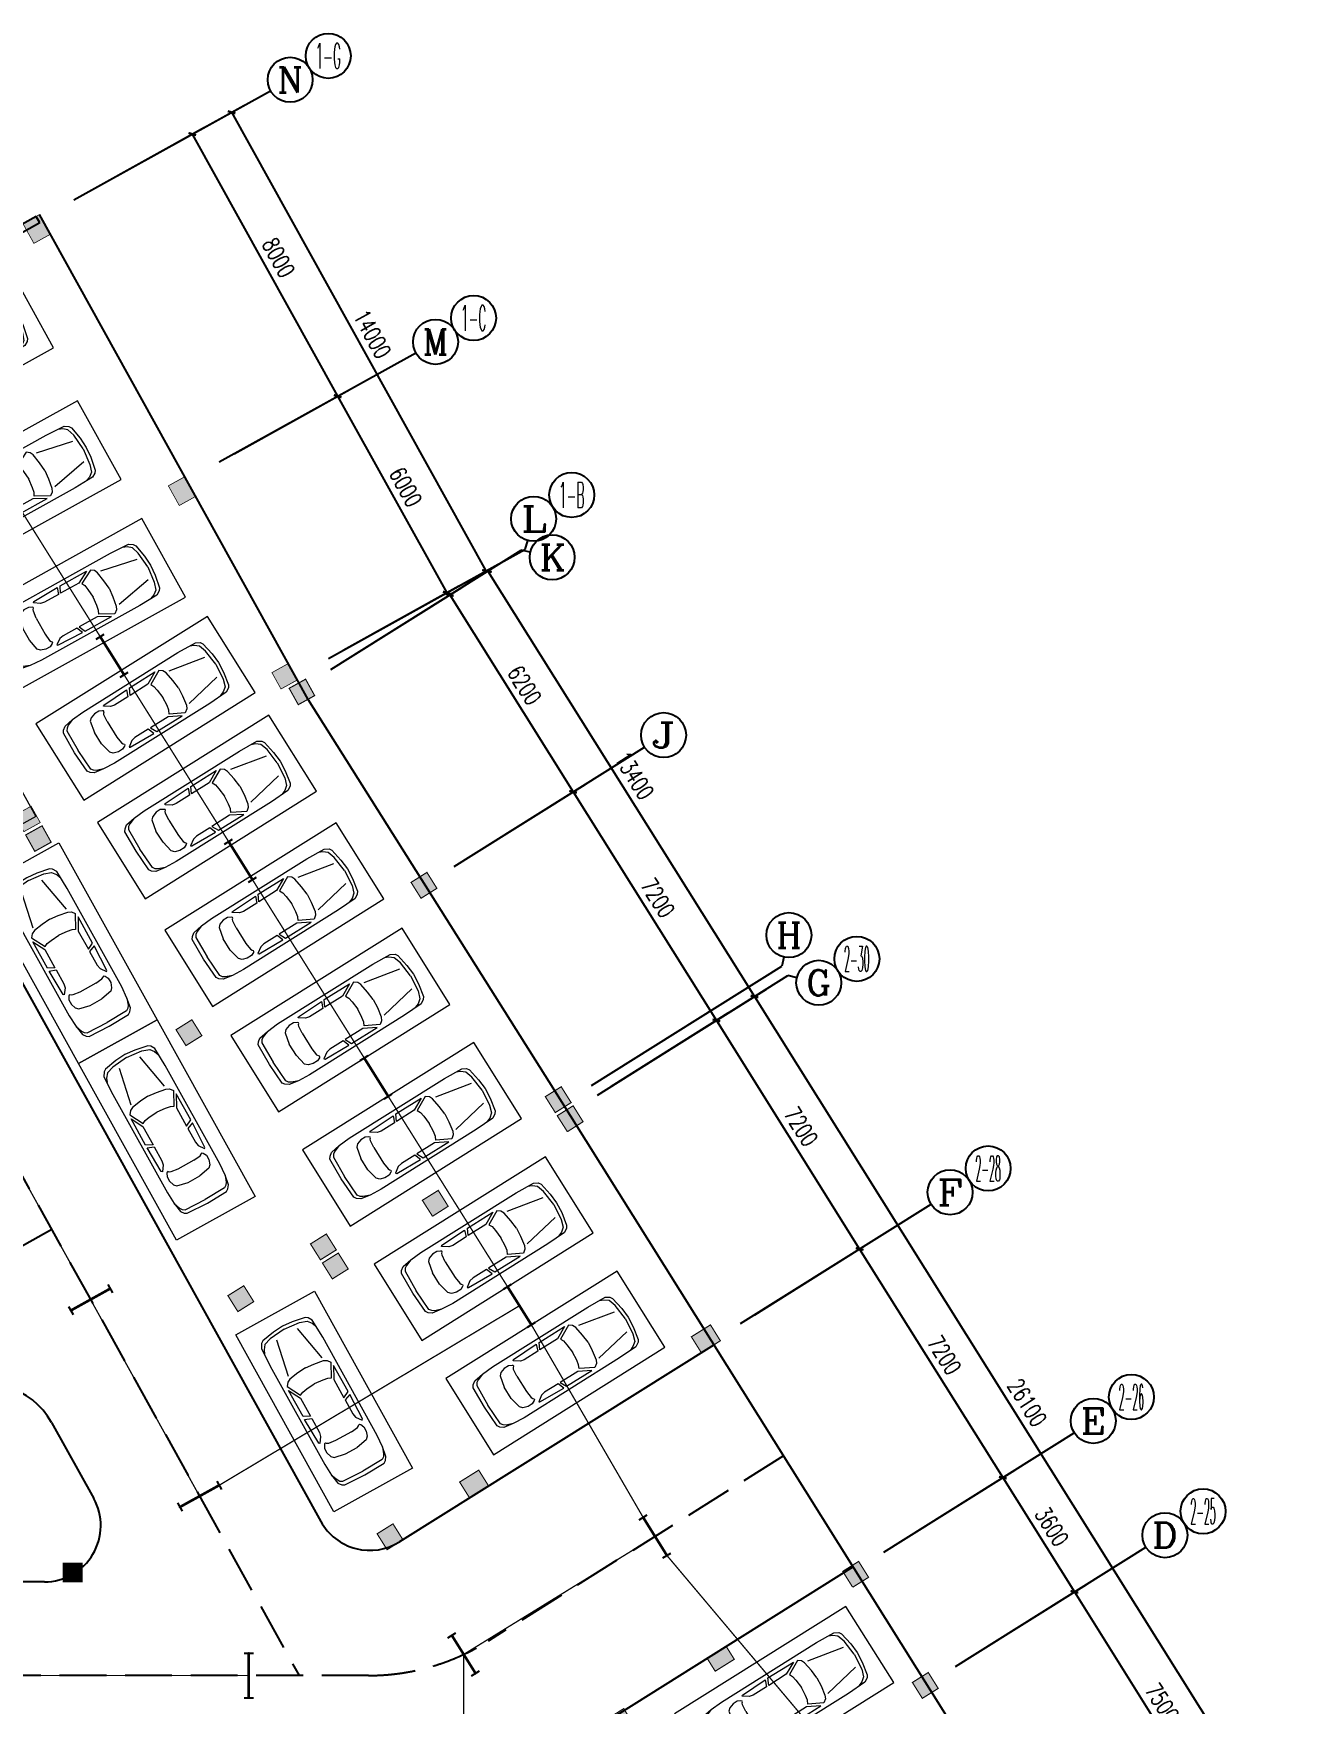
# Model space of a CAD drawing. Extents: x -6243262 to 3079315, y -2914302 to 172723.
# Drawn here: x -2572929 to -2539501, y -992747 to -948172 of the extents above; entities that cross this region are included whole.
import ezdxf
from ezdxf.enums import TextEntityAlignment as Align

# ---------------------------------------------------------------- set-up
doc = ezdxf.new("R2010")
doc.units = 0
doc.header["$LTSCALE"] = 1000
doc.linetypes.add('DASH', pattern=[0.35, 0.25, -0.1])
for name, color, linetype in [('0-柱2', 6, 'Continuous'), ('0-柱网', 2, 'Continuous'), ('0-道路', 4, 'Continuous'), ('AXIS', 3, 'Continuous'), ('AXIS_TEXT', 7, 'Continuous'), ('C-Z-HATCH', 253, 'Continuous'), ('EQUIP-照明', 3, 'Continuous'), ('lh', 114, 'Continuous'), ('WALL', 9, 'Continuous'), ('WIRE-照明', 1, 'Continuous')]:
    doc.layers.add(name, color=color, linetype=linetype)
doc.layers.add('车位', color=252, linetype='Continuous', lineweight=5)
doc.styles.add('_TCH_AXIS', font='COMPLEX', dxfattribs={"bigfont": 'GBCBIG'})
doc.styles.add('_TCH_DIM_T3', font='SIMPLEX', dxfattribs={"width": 0.705882, "bigfont": 'GBCBIG'})
doc.styles.add('COMPLEX', font='COMPLEX')
doc.styles.get("Standard").update_dxf_attribs({"font": 'gbenor.shx', "bigfont": 'gbcbig.shx'})
doc.dimstyles.new('_TCH_ARCH&&150', dxfattribs={"dimtxt": 446.25, "dimasz": 150, "dimexe": 375, "dimexo": 450, "dimgap": 189.375, "dimtad": 1, "dimdec": 0, "dimzin": 0, "dimdsep": 46, "dimtxsty": '_TCH_DIM_T3', "dimblk": 'ARCHTICK', "dimcen": 0.09, "dimclrt": 7, "dimazin": 2, "dimtfac": 1, "dimtdec": 0, "dimtix": 1, "dimtmove": 2, "dimatfit": 3, "dimfxl": 0, "dimtolj": 1, "dimtzin": 0, "dimarcsym": 0})

# ---------------------------------------------------------------- blocks, each defined once
blk = doc.blocks.new('chewei')
at = {"layer": '车位', "color": 0}
for p, q in [((49023, 154737), (49090, 154915)), ((49090, 154915), (49134, 154982)), ((49134, 154982), (49201, 155026)), ((49201, 155026), (49801, 155049)), ((50401, 155026), (49801, 155049)), ((50467, 154982), (50401, 155026)), ((50512, 154915), (50467, 154982)), ((50578, 154737), (50512, 154915)), ((49201, 154160), (49245, 154293)), ((49245, 154293), (49312, 154360)), ((49312, 154360), (49623, 154426)), ((49623, 154426), (49978, 154426)), ((50290, 154360), (49978, 154426)), ((50356, 154293), (50290, 154360)), ((50401, 154160), (50356, 154293)), ((49134, 153826), (49112, 153093)), ((49156, 153849), (49134, 153826)), ((49267, 153693), (49156, 153849)), ((49201, 154026), (49201, 154160)), ((49245, 153938), (49201, 154026)), ((49267, 153915), (49245, 153938)), ((49290, 153915), (49267, 153915)), ((49312, 153938), (49290, 153915)), ((49356, 153960), (49312, 153938)), ((49556, 153982), (49356, 153960)), ((50045, 153982), (49556, 153982)), ((50045, 153982), (50245, 153960)), ((50245, 153960), (50290, 153938)), ((50290, 153938), (50312, 153915)), ((50312, 153915), (50334, 153915)), ((50334, 153915), (50356, 153938)), ((50334, 153693), (50445, 153849)), ((50356, 153938), (50401, 154026)), ((50401, 154026), (50401, 154160)), ((50445, 153849), (50467, 153826)), ((50467, 153826), (50490, 153093)), ((49290, 153582), (49267, 153693)), ((49290, 153160), (49290, 153582)), ((50312, 153582), (50334, 153693)), ((50312, 153160), (50312, 153582)), ((49112, 153093), (49290, 153160)), ((49290, 153093), (49112, 153004)), ((49112, 153004), (49112, 152204)), ((49290, 152538), (49290, 153093)), ((50490, 153093), (50312, 153160)), ((50312, 153093), (50490, 153004)), ((50312, 152538), (50312, 153093)), ((50490, 153004), (50490, 152204)), ((49112, 152204), (49290, 152538)), ((49134, 152093), (49334, 152471)), ((49334, 152471), (49423, 152427)), ((50267, 152471), (50178, 152427)), ((50467, 152093), (50267, 152471)), ((50490, 152204), (50312, 152538)), ((49201, 152004), (49134, 152093)), ((49290, 151960), (49201, 152004)), ((49423, 152427), (49556, 152404)), ((49556, 152404), (49801, 152382)), ((50045, 152404), (49801, 152382)), ((50178, 152427), (50045, 152404)), ((50312, 151960), (50401, 152004)), ((50401, 152004), (50467, 152093)), ((49556, 151916), (49290, 151960)), ((49490, 150871), (49290, 151871)), ((49801, 151893), (49556, 151916)), ((49801, 151893), (50045, 151916)), ((50045, 151916), (50312, 151960)), ((50112, 150871), (50312, 151871)), ((49067, 150938), (49023, 151049)), ((49156, 150827), (49067, 150938)), ((49356, 150760), (49156, 150827)), ((49801, 150716), (49356, 150760)), ((49801, 150716), (50245, 150760)), ((50245, 150760), (50445, 150827)), ((50445, 150827), (50534, 150938)), ((50534, 150938), (50578, 151049))]:
    blk.add_line(p, q, dxfattribs=at)
for points in [[(48601, 150227), (51001, 150227), (51001, 155627), (48601, 155627)], [(50578, 154737), (50601, 154404), (50601, 151404), (50578, 150871), (50512, 150760), (50445, 150716), (50090, 150649), (49801, 150627), (49512, 150649), (49156, 150716), (49090, 150760), (49023, 150871), (49001, 151404), (49001, 154404), (49023, 154737), (49067, 155004), (49134, 155093), (49201, 155137), (49801, 155160), (50401, 155137), (50467, 155093), (50534, 155004)]]:
    blk.add_lwpolyline(points, close=True, dxfattribs=at)
blk = doc.blocks.new('0-柱2')
at = {"layer": '0-柱2'}
h = blk.add_hatch(color=0, dxfattribs=at)
h.dxf.hatch_style = 1
h.paths.add_polyline_path([(57478, 42147), (57916, 42390), (58158, 41952), (57721, 41710)])
h = blk.add_hatch(color=0, dxfattribs=at)
h.dxf.hatch_style = 1
h.paths.add_polyline_path([(50444, 38233), (50881, 38476), (51124, 38039), (50687, 37796)])
h = blk.add_hatch(color=0, dxfattribs=at)
h.dxf.hatch_style = 1
h.paths.add_polyline_path([(60732, 36967), (60998, 36543), (61421, 36808), (61155, 37233)])
h = blk.add_hatch(color=0, dxfattribs=at)
h.dxf.hatch_style = 1
h.paths.add_polyline_path([(54458, 33035), (54723, 32611), (55147, 32876), (54881, 33300)])
h = blk.add_hatch(color=0, dxfattribs=at)
h.dxf.hatch_style = 1
h.paths.add_polyline_path([(64316, 31248), (64582, 30824), (65005, 31089), (64740, 31513)])
h = blk.add_hatch(color=0, dxfattribs=at)
h.dxf.hatch_style = 1
h.paths.add_polyline_path([(58047, 27318), (58313, 26894), (58736, 27159), (58470, 27583)])
h = blk.add_hatch(color=0, dxfattribs=at)
h.dxf.hatch_style = 1
h.paths.add_polyline_path([(55843, 25937), (56109, 25512), (56532, 25778), (56266, 26202)])
h = blk.add_hatch(color=0, dxfattribs=at)
h.dxf.hatch_style = 1
h.paths.add_polyline_path([(59826, 19582), (60092, 19158), (60515, 19423), (60249, 19847)])
h = blk.add_hatch(color=0, dxfattribs=at)
h.dxf.hatch_style = 1
h.paths.add_polyline_path([(51450, 18800), (51950, 18800), (51950, 18300), (51450, 18300)])
at = {"layer": '0-柱2', "color": 0, "const_width": 30}
for points in [[(57478, 42147), (57916, 42390), (58158, 41952), (57721, 41710)], [(50444, 38233), (50881, 38476), (51124, 38039), (50687, 37796)], [(60732, 36967), (60998, 36543), (61421, 36808), (61155, 37233)], [(54458, 33035), (54723, 32611), (55147, 32876), (54881, 33300)], [(64316, 31248), (64582, 30824), (65005, 31089), (64740, 31513)], [(58047, 27318), (58313, 26894), (58736, 27159), (58470, 27583)], [(55843, 25937), (56109, 25512), (56532, 25778), (56266, 26202)], [(59826, 19582), (60092, 19158), (60515, 19423), (60249, 19847)], [(51450, 18800), (51950, 18800), (51950, 18300), (51450, 18300)]]:
    blk.add_lwpolyline(points, close=True, dxfattribs=at)
blk = doc.blocks.new('1#柱网')
at = {"layer": '0-柱网'}
for points in [[(533705, 93967), (533705, 93367), (534205, 93367), (534205, 93967)], [(533705, 85967), (533705, 85367), (534205, 85367), (534205, 85967)], [(525855, 80267), (525855, 79767), (526355, 79767), (526355, 80267)], [(533705, 80267), (533705, 79767), (534205, 79767), (534205, 80267)]]:
    blk.add_hatch(color=0, dxfattribs=at).paths.add_polyline_path(points)
at = {"layer": '0-柱网', "color": 0, "const_width": 20}
for points in [[(533705, 93967), (533705, 93367), (534205, 93367), (534205, 93967), (533705, 93967)], [(533705, 85967), (533705, 85367), (534205, 85367), (534205, 85967), (533705, 85967)], [(525855, 80267), (525855, 79767), (526355, 79767), (526355, 80267), (525855, 80267)], [(533705, 80267), (533705, 79767), (534205, 79767), (534205, 80267), (533705, 80267)]]:
    blk.add_lwpolyline(points, dxfattribs=at)
blk = doc.blocks.new('宿舍楼柱网1')
at = {"layer": '0-柱网'}
h = blk.add_hatch(color=0, dxfattribs=at)
h.dxf.hatch_style = 1
h.paths.add_polyline_path([(645860, 167538), (646284, 167803), (646019, 168227), (645595, 167962)])
h = blk.add_hatch(color=0, dxfattribs=at)
h.dxf.hatch_style = 1
h.paths.add_polyline_path([(642259, 165280), (642683, 165545), (642418, 165969), (641994, 165704)])
h = blk.add_hatch(color=0, dxfattribs=at)
h.dxf.hatch_style = 1
h.paths.add_polyline_path([(639588, 163611), (640012, 163876), (639747, 164300), (639323, 164035)])
h = blk.add_hatch(color=0, dxfattribs=at)
h.dxf.hatch_style = 1
h.paths.add_polyline_path([(649438, 161642), (649946, 161960), (649682, 162384), (649173, 162066)])
h = blk.add_hatch(color=0, dxfattribs=at)
h.dxf.hatch_style = 1
h.paths.add_polyline_path([(643252, 157765), (643761, 158083), (643496, 158507), (642987, 158189)])
h = blk.add_hatch(color=0, dxfattribs=at)
h.dxf.hatch_style = 1
h.paths.add_polyline_path([(653479, 155382), (653903, 155647), (653638, 156071), (653214, 155806)])
h = blk.add_hatch(color=0, dxfattribs=at)
h.dxf.hatch_style = 1
h.paths.add_polyline_path([(649809, 153141), (650318, 153459), (650106, 153798), (649597, 153480)])
h = blk.add_hatch(color=0, dxfattribs=at)
h.dxf.hatch_style = 1
h.paths.add_polyline_path([(655338, 152417), (655762, 152682), (655497, 153106), (655073, 152841)])
h = blk.add_hatch(color=0, dxfattribs=at)
h.dxf.hatch_style = 1
h.paths.add_polyline_path([(647208, 151453), (647632, 151718), (647367, 152142), (646943, 151877)])
h = blk.add_hatch(color=0, dxfattribs=at)
h.dxf.hatch_style = 1
h.paths.add_polyline_path([(651721, 150092), (652229, 150410), (652017, 150749), (651509, 150431)])
h = blk.add_hatch(color=0, dxfattribs=at)
h.dxf.hatch_style = 1
h.paths.add_polyline_path([(649067, 148487), (649491, 148752), (649226, 149176), (648802, 148911)])
h = blk.add_hatch(color=0, dxfattribs=at)
h.dxf.hatch_style = 1
h.paths.add_polyline_path([(659156, 146135), (659665, 146453), (659400, 146877), (658891, 146560)])
h = blk.add_hatch(color=0, dxfattribs=at)
h.dxf.hatch_style = 1
h.paths.add_polyline_path([(648829, 146138), (649071, 146576), (649596, 146285), (649354, 145848)])
h = blk.add_hatch(color=0, dxfattribs=at)
h.dxf.hatch_style = 1
h.paths.add_polyline_path([(631658, 145126), (632158, 145126), (632158, 144526), (631658, 144526)])
h = blk.add_hatch(color=0, dxfattribs=at)
h.dxf.hatch_style = 1
h.paths.add_polyline_path([(639508, 145126), (640008, 145126), (640008, 144626), (639508, 144626)])
h = blk.add_hatch(color=0, dxfattribs=at)
h.dxf.hatch_style = 1
h.paths.add_polyline_path([(646708, 145126), (647208, 145126), (647208, 144526), (646708, 144526)])
h = blk.add_hatch(color=0, dxfattribs=at)
h.dxf.hatch_style = 1
h.paths.add_polyline_path([(654841, 142811), (655083, 143249), (654558, 143539), (654316, 143102)])
h = blk.add_hatch(color=0, dxfattribs=at)
h.dxf.hatch_style = 1
h.paths.add_polyline_path([(639658, 142026), (640058, 142026), (640058, 141426), (639658, 141426)])
h = blk.add_hatch(color=0, dxfattribs=at)
h.dxf.hatch_style = 1
h.paths.add_polyline_path([(657509, 141335), (657751, 141772), (657313, 142015), (657071, 141577)])
h = blk.add_hatch(color=0, dxfattribs=at)
h.dxf.hatch_style = 1
h.paths.add_polyline_path([(631658, 137826), (632158, 137826), (632158, 137226), (631658, 137226)])
h = blk.add_hatch(color=0, dxfattribs=at)
h.dxf.hatch_style = 1
h.paths.add_polyline_path([(646708, 137826), (647208, 137826), (647208, 137226), (646708, 137226)])
h = blk.add_hatch(color=0, dxfattribs=at)
h.dxf.hatch_style = 1
h.paths.add_polyline_path([(654058, 137826), (654558, 137826), (654558, 137226), (654058, 137226)])
h = blk.add_hatch(color=0, dxfattribs=at)
h.dxf.hatch_style = 1
h.paths.add_polyline_path([(639508, 137726), (640008, 137726), (640008, 137226), (639508, 137226)])
at = {"layer": 'C-Z-HATCH'}
h = blk.add_hatch(color=0, dxfattribs=at)
h.dxf.hatch_style = 1
edge = h.paths.add_edge_path()
edge.add_line((642259, 165280), (642680, 165549))
edge.add_line((642680, 165549), (642415, 165973))
edge.add_line((642415, 165973), (641991, 165708))
edge.add_line((641991, 165708), (642262, 165283))
at = {"layer": '0-柱网', "color": 0, "const_width": 30}
for points in [[(645860, 167538), (646281, 167806), (646016, 168231), (645592, 167966), (645863, 167540)], [(642259, 165280), (642680, 165549), (642415, 165973), (641991, 165708), (642262, 165283)], [(639588, 163611), (640012, 163876), (639747, 164300), (639323, 164035), (639588, 163611)], [(649440, 161638), (649946, 161960), (649682, 162384), (649173, 162066), (649438, 161642)], [(643252, 157765), (643761, 158083), (643496, 158507), (642987, 158189), (643252, 157765)], [(653483, 155385), (653903, 155647), (653638, 156071), (653214, 155806), (653479, 155382)], [(649809, 153141), (650318, 153459), (650106, 153798), (649597, 153480), (649809, 153141)], [(655338, 152417), (655762, 152682), (655497, 153106), (655073, 152841), (655338, 152417)], [(647208, 151453), (647632, 151718), (647367, 152142), (646943, 151877), (647208, 151453)], [(651721, 150092), (652229, 150410), (652017, 150749), (651509, 150431), (651721, 150092)], [(649067, 148487), (649491, 148752), (649226, 149176), (648802, 148911), (649067, 148487)], [(659156, 146135), (659665, 146453), (659400, 146877), (658891, 146560), (659156, 146135)], [(648829, 146138), (649071, 146576), (649596, 146285), (649354, 145848), (648829, 146138)], [(654841, 142811), (655083, 143249), (654558, 143539), (654316, 143102), (654841, 142811)], [(657509, 141335), (657751, 141772), (657313, 142015), (657071, 141577), (657509, 141335)]]:
    blk.add_lwpolyline(points, dxfattribs=at)
for points in [[(631658, 145126), (632158, 145126), (632158, 144526), (631658, 144526)], [(639508, 145126), (640008, 145126), (640008, 144626), (639508, 144626)], [(646708, 145126), (647208, 145126), (647208, 144526), (646708, 144526)], [(639658, 142026), (640058, 142026), (640058, 141426), (639658, 141426)], [(631658, 137826), (632158, 137826), (632158, 137226), (631658, 137226)], [(639508, 137726), (640008, 137726), (640008, 137226), (639508, 137226)], [(646708, 137826), (647208, 137826), (647208, 137226), (646708, 137226)], [(654058, 137826), (654558, 137826), (654558, 137226), (654058, 137226)]]:
    blk.add_lwpolyline(points, close=True, dxfattribs=at)
blk = doc.blocks.new('_ArchTick')
at = {"color": 0, "linetype": 'ByBlock', "const_width": 0.4}
blk.add_lwpolyline([(-0.5, -0.5), (0.5, 0.5)], dxfattribs=at)
blk = doc.blocks.new('*D452')
at = {"layer": 'AXIS', "color": 0, "lineweight": -2, "transparency": 16777216}
for p, q in [((1226015, -1116854), (1230145, -1114265)), ((1229828, -1114464), (1243689, -1136579)), ((1239876, -1138969), (1244006, -1136380))]:
    blk.add_line(p, q, dxfattribs=at)
at = {"layer": 'Defpoints', "color": 0, "transparency": 16777216}
for p in [(1225633, -1117093), (1243689, -1136579), (1239494, -1139208)]:
    blk.add_point(p, dxfattribs=at)
at = {"layer": 'AXIS', "color": 0, "lineweight": -2, "transparency": 16777216, "xscale": 150, "yscale": 150, "zscale": 150}
for p, rotation in [((1229828, -1114464), 122.0782976762224), ((1243689, -1136579), 302.0782976762223)]:
    blk.add_blockref('_ArchTick', p, dxfattribs=dict(at, rotation=rotation))
at = {"layer": 'AXIS', "color": 7, "transparency": 16777216, "insert": (1237108, -1125303), "char_height": 446.2, "attachment_point": 5, "rotation": 302.0783, "style": '_TCH_DIM_T3'}
blk.add_mtext('\\A1;26100', dxfattribs=at)
blk = doc.blocks.new('*D453')
at = {"layer": 'AXIS', "color": 0, "lineweight": -2, "transparency": 16777216}
for p, q in [((1218898, -1105500), (1223029, -1102911)), ((1222711, -1103110), (1229828, -1114464)), ((1226015, -1116854), (1230145, -1114265))]:
    blk.add_line(p, q, dxfattribs=at)
at = {"layer": 'Defpoints', "color": 0, "transparency": 16777216}
for p in [(1218517, -1105739), (1229828, -1114464), (1225633, -1117093)]:
    blk.add_point(p, dxfattribs=at)
at = {"layer": 'AXIS', "color": 0, "lineweight": -2, "transparency": 16777216, "xscale": 150, "yscale": 150, "zscale": 150}
for p, rotation in [((1222711, -1103110), 122.0782976762227), ((1229828, -1114464), 302.0782976762227)]:
    blk.add_blockref('_ArchTick', p, dxfattribs=dict(at, rotation=rotation))
at = {"layer": 'AXIS', "color": 7, "transparency": 16777216, "insert": (1226619, -1108568), "char_height": 446.2, "attachment_point": 5, "rotation": 302.0783, "style": '_TCH_DIM_T3'}
blk.add_mtext('\\A1;13400', dxfattribs=at)
blk = doc.blocks.new('*D455')
at = {"layer": 'AXIS', "color": 0, "lineweight": -2, "transparency": 16777216}
for p, q in [((1235574, -1132106), (1238688, -1130154)), ((1238370, -1130353), (1242353, -1136708)), ((1239557, -1138461), (1242671, -1136509))]:
    blk.add_line(p, q, dxfattribs=at)
at = {"layer": 'Defpoints', "color": 0, "transparency": 16777216}
for p in [(1235193, -1132345), (1242353, -1136708), (1239176, -1138700)]:
    blk.add_point(p, dxfattribs=at)
at = {"layer": 'AXIS', "color": 0, "lineweight": -2, "transparency": 16777216, "xscale": 150, "yscale": 150, "zscale": 150}
for p, rotation in [((1238370, -1130353), 122.0782976762227), ((1242353, -1136708), 302.0782976762227)]:
    blk.add_blockref('_ArchTick', p, dxfattribs=dict(at, rotation=rotation))
at = {"layer": 'AXIS', "color": 7, "transparency": 16777216, "insert": (1240711, -1133312), "char_height": 446.2, "attachment_point": 5, "rotation": 302.0783, "style": '_TCH_DIM_T3'}
blk.add_mtext('\\A1;7500', dxfattribs=at)
blk = doc.blocks.new('*D456')
at = {"layer": 'AXIS', "color": 0, "lineweight": -2, "transparency": 16777216}
for p, q in [((1233662, -1129055), (1236776, -1127104)), ((1236458, -1127303), (1238370, -1130353)), ((1235574, -1132106), (1238688, -1130154))]:
    blk.add_line(p, q, dxfattribs=at)
at = {"layer": 'Defpoints', "color": 0, "transparency": 16777216}
for p in [(1233281, -1129294), (1238370, -1130353), (1235193, -1132345)]:
    blk.add_point(p, dxfattribs=at)
at = {"layer": 'AXIS', "color": 0, "lineweight": -2, "transparency": 16777216, "xscale": 150, "yscale": 150, "zscale": 150}
for p, rotation in [((1236458, -1127303), 122.078297676221), ((1238370, -1130353), 302.078297676221)]:
    blk.add_blockref('_ArchTick', p, dxfattribs=dict(at, rotation=rotation))
at = {"layer": 'AXIS', "color": 7, "transparency": 16777216, "insert": (1237764, -1128609), "char_height": 446.2, "attachment_point": 5, "rotation": 302.0783, "style": '_TCH_DIM_T3'}
blk.add_mtext('\\A1;3600', dxfattribs=at)
blk = doc.blocks.new('*D457')
at = {"layer": 'AXIS', "color": 0, "lineweight": -2, "transparency": 16777216}
for p, q in [((1229838, -1122955), (1232952, -1121003)), ((1232635, -1121202), (1236458, -1127303)), ((1233662, -1129055), (1236776, -1127104))]:
    blk.add_line(p, q, dxfattribs=at)
at = {"layer": 'Defpoints', "color": 0, "transparency": 16777216}
for p in [(1229457, -1123194), (1236458, -1127303), (1233281, -1129294)]:
    blk.add_point(p, dxfattribs=at)
at = {"layer": 'AXIS', "color": 0, "lineweight": -2, "transparency": 16777216, "xscale": 150, "yscale": 150, "zscale": 150}
for p, rotation in [((1232635, -1121202), 122.078297676224), ((1236458, -1127303), 302.078297676224)]:
    blk.add_blockref('_ArchTick', p, dxfattribs=dict(at, rotation=rotation))
at = {"layer": 'AXIS', "color": 7, "transparency": 16777216, "insert": (1234896, -1124033), "char_height": 446.2, "attachment_point": 5, "rotation": 302.0783, "style": '_TCH_DIM_T3'}
blk.add_mtext('\\A1;7200', dxfattribs=at)
blk = doc.blocks.new('*D458')
at = {"layer": 'AXIS', "color": 0, "lineweight": -2, "transparency": 16777216}
for p, q in [((1226015, -1116854), (1229129, -1114902)), ((1228811, -1115101), (1232635, -1121202)), ((1229838, -1122955), (1232952, -1121003))]:
    blk.add_line(p, q, dxfattribs=at)
at = {"layer": 'Defpoints', "color": 0, "transparency": 16777216}
for p in [(1225633, -1117093), (1232635, -1121202), (1229457, -1123194)]:
    blk.add_point(p, dxfattribs=at)
at = {"layer": 'AXIS', "color": 0, "lineweight": -2, "transparency": 16777216, "xscale": 150, "yscale": 150, "zscale": 150}
for p, rotation in [((1228811, -1115101), 122.078297676223), ((1232635, -1121202), 302.078297676223)]:
    blk.add_blockref('_ArchTick', p, dxfattribs=dict(at, rotation=rotation))
at = {"layer": 'AXIS', "color": 7, "transparency": 16777216, "insert": (1231072, -1117933), "char_height": 446.2, "attachment_point": 5, "rotation": 302.0783, "style": '_TCH_DIM_T3'}
blk.add_mtext('\\A1;7200', dxfattribs=at)
blk = doc.blocks.new('*D459')
at = {"layer": 'AXIS', "color": 0, "lineweight": -2, "transparency": 16777216}
for p, q in [((1222191, -1110753), (1225305, -1108801)), ((1224987, -1109001), (1228811, -1115101)), ((1226015, -1116854), (1229129, -1114902))]:
    blk.add_line(p, q, dxfattribs=at)
at = {"layer": 'Defpoints', "color": 0, "transparency": 16777216}
for p in [(1221810, -1110992), (1228811, -1115101), (1225633, -1117093)]:
    blk.add_point(p, dxfattribs=at)
at = {"layer": 'AXIS', "color": 0, "lineweight": -2, "transparency": 16777216, "xscale": 150, "yscale": 150, "zscale": 150}
for p, rotation in [((1224987, -1109001), 122.0782976762219), ((1228811, -1115101), 302.0782976762218)]:
    blk.add_blockref('_ArchTick', p, dxfattribs=dict(at, rotation=rotation))
at = {"layer": 'AXIS', "color": 7, "transparency": 16777216, "insert": (1227248, -1111832), "char_height": 446.2, "attachment_point": 5, "rotation": 302.0783, "style": '_TCH_DIM_T3'}
blk.add_mtext('\\A1;7200', dxfattribs=at)
blk = doc.blocks.new('*D460')
at = {"layer": 'AXIS', "color": 0, "lineweight": -2, "transparency": 16777216}
for p, q in [((1218898, -1105500), (1222012, -1103548)), ((1221694, -1103747), (1224987, -1109001)), ((1222191, -1110753), (1225305, -1108801))]:
    blk.add_line(p, q, dxfattribs=at)
at = {"layer": 'Defpoints', "color": 0, "transparency": 16777216}
for p in [(1218517, -1105739), (1224987, -1109001), (1221810, -1110992)]:
    blk.add_point(p, dxfattribs=at)
at = {"layer": 'AXIS', "color": 0, "lineweight": -2, "transparency": 16777216, "xscale": 150, "yscale": 150, "zscale": 150}
for p, rotation in [((1221694, -1103747), 122.0782976762231), ((1224987, -1109001), 302.0782976762231)]:
    blk.add_blockref('_ArchTick', p, dxfattribs=dict(at, rotation=rotation))
at = {"layer": 'AXIS', "color": 7, "transparency": 16777216, "insert": (1223690, -1106155), "char_height": 446.2, "attachment_point": 5, "rotation": 302.0783, "style": '_TCH_DIM_T3'}
blk.add_mtext('\\A1;6200', dxfattribs=at)
blk = doc.blocks.new('_AXISO')
at = {"color": 0}
blk.add_circle((0, 0), 0.5, dxfattribs=at)
at = {"layer": 'AXIS_TEXT', "color": 0, "style": 'COMPLEX', "width": 1.041667}
blk.add_attdef('A', text='', height=0.56, dxfattribs=at).set_placement((-0.25, -0.28), (0.25, -0.28), align=Align.FIT)
blk = doc.blocks.new('*D473')
at = {"layer": 'AXIS', "color": 0, "lineweight": -2, "transparency": 16777216}
for p, q in [((1212055, -1092980), (1216197, -1090683)), ((1215869, -1090865), (1222659, -1103107)), ((1218846, -1105223), (1222987, -1102925))]:
    blk.add_line(p, q, dxfattribs=at)
at = {"layer": 'Defpoints', "color": 0, "transparency": 16777216}
for p in [(1211662, -1093198), (1222659, -1103107), (1218452, -1105441)]:
    blk.add_point(p, dxfattribs=at)
at = {"layer": 'AXIS', "color": 0, "lineweight": -2, "transparency": 16777216, "xscale": 150, "yscale": 150, "zscale": 150}
for p, rotation in [((1215869, -1090865), 119.0154427974566), ((1222659, -1103107), 299.0154427974566)]:
    blk.add_blockref('_ArchTick', p, dxfattribs=dict(at, rotation=rotation))
at = {"layer": 'AXIS', "color": 7, "transparency": 16777216, "insert": (1219625, -1096786), "char_height": 446.2, "attachment_point": 5, "rotation": 299.0154, "style": '_TCH_DIM_T3'}
blk.add_mtext('\\A1;14000', dxfattribs=at)
blk = doc.blocks.new('*D474')
at = {"layer": 'AXIS', "color": 0, "lineweight": -2, "transparency": 16777216}
for p, q in [((1215936, -1099976), (1219029, -1098260)), ((1218701, -1098442), (1221612, -1103689)), ((1218846, -1105223), (1221940, -1103507))]:
    blk.add_line(p, q, dxfattribs=at)
at = {"layer": 'Defpoints', "color": 0, "transparency": 16777216}
for p in [(1215542, -1100194), (1221612, -1103689), (1218452, -1105441)]:
    blk.add_point(p, dxfattribs=at)
at = {"layer": 'AXIS', "color": 0, "lineweight": -2, "transparency": 16777216, "xscale": 150, "yscale": 150, "zscale": 150}
for p, rotation in [((1218701, -1098442), 119.015442797457), ((1221612, -1103689), 299.015442797457)]:
    blk.add_blockref('_ArchTick', p, dxfattribs=dict(at, rotation=rotation))
at = {"layer": 'AXIS', "color": 7, "transparency": 16777216, "insert": (1220517, -1100865), "char_height": 446.2, "attachment_point": 5, "rotation": 299.0154, "style": '_TCH_DIM_T3'}
blk.add_mtext('\\A1;6000', dxfattribs=at)
blk = doc.blocks.new('*D475')
at = {"layer": 'AXIS', "color": 0, "lineweight": -2, "transparency": 16777216}
for p, q in [((1212055, -1092980), (1215149, -1091264)), ((1214821, -1091446), (1218701, -1098442)), ((1215936, -1099976), (1219029, -1098260))]:
    blk.add_line(p, q, dxfattribs=at)
at = {"layer": 'Defpoints', "color": 0, "transparency": 16777216}
for p in [(1211662, -1093198), (1218701, -1098442), (1215542, -1100194)]:
    blk.add_point(p, dxfattribs=at)
at = {"layer": 'AXIS', "color": 0, "lineweight": -2, "transparency": 16777216, "xscale": 150, "yscale": 150, "zscale": 150}
for p, rotation in [((1214821, -1091446), 119.0154427974577), ((1218701, -1098442), 299.0154427974577)]:
    blk.add_blockref('_ArchTick', p, dxfattribs=dict(at, rotation=rotation))
at = {"layer": 'AXIS', "color": 7, "transparency": 16777216, "insert": (1217122, -1094744), "char_height": 446.2, "attachment_point": 5, "rotation": 299.0154, "style": '_TCH_DIM_T3'}
blk.add_mtext('\\A1;8000', dxfattribs=at)
blk = doc.blocks.new('$equip$00001159')
for p, q in [((-1.2, 0.25), (-1.2, -0.25)), ((-1.2, 0), (1.2, 0)), ((1.2, 0.25), (1.2, -0.25))]:
    blk.add_line(p, q)
at = {"const_width": 0.14}
blk.add_lwpolyline([(-1.2, 0), (1.2, 0)], dxfattribs=at)
at = {"layer": 'EQUIP-照明'}
for p in [(-1.2, 0), (0, 0), (1.2, 0)]:
    blk.add_point(p, dxfattribs=at)
at = {"layer": 'EQUIP-照明', "flags": 9}
blk.add_attdef('A', (0, 0), '', height=0.00002, dxfattribs=at)
blk = doc.blocks.new('43242')
at = {"color": 8}
for points in [[(1224498.8, -1116977.4), (1217917.3, -1106538.1), (1210738.7, -1093595.7)], [(1178128.8, -1148184.4), (1234087.7, -1148184.4), (1238763.2, -1139736), (1224498.8, -1116977.4)]]:
    blk.add_lwpolyline(points, dxfattribs=at)
at = {"layer": '0-道路', "color": 8}
for p, q in [((1206101.6, -1106573.8), (1218247.9, -1128472.4)), ((1228747.6, -1123756.3), (1220356.3, -1129015.8)), ((1211066.3, -1125832.9), (1212188.9, -1127856.8)), ((1232465.2, -1129687.6), (1225316.3, -1134168.3)), ((1210877.1, -1130084.4), (1199664.4, -1130084.4))]:
    blk.add_line(p, q, dxfattribs=at)
for centre, radius, start, end in [((1209317.3, -1126803), 2000, 29.01544, 119.01544), ((1210877.1, -1128584.4), 1500, 270, 29.01544), ((1219559.7, -1127744.8), 1500, 209.01544, 302.07828)]:
    blk.add_arc(centre, radius, start, end, dxfattribs=at)
at = {"layer": 'AXIS', "color": 8}
for p, q in [((1211661.7, -1093198.1), (1216908.6, -1090287.8)), ((1215542, -1100194), (1220789, -1097283.7)), ((1223767.7, -1102291.7), (1223699.2, -1102530.7)), ((1218452.3, -1105440.9), (1223699.2, -1102530.7)), ((1218516.9, -1105738.8), (1223600.9, -1102552.3)), ((1223843.1, -1102607.9), (1223600.9, -1102552.3)), ((1221809.6, -1110992.2), (1226893.5, -1107805.7)), ((1230613.6, -1113410), (1230558, -1113652.2)), ((1225474, -1116838.7), (1230558, -1113652.2)), ((1225633.4, -1117092.9), (1230717.3, -1113906.4)), ((1230959.5, -1113962), (1230717.3, -1113906.4)), ((1229457.1, -1123193.6), (1234541.1, -1120007.2)), ((1233280.9, -1129294.4), (1238364.8, -1126107.9)), ((1235192.8, -1132344.7), (1240276.7, -1129158.3))]:
    blk.add_line(p, q, dxfattribs=at)
for centre in [(1218450.1, -1089359.5), (1222330.4, -1096355.4), (1224949.7, -1101077.6), (1232561.1, -1113458.9), (1236066.2, -1119051.2), (1239890, -1125151.9), (1241801.9, -1128202.3)]:
    blk.add_circle(centre, 600, dxfattribs=at)
at = {"layer": 'lh', "color": 8, "linetype": 'DASH', "ltscale": 5}
for p, q in [((1203915.4, -1107786.4), (1217669.9, -1132584.4)), ((1211069.8, -1120685.1), (1189616.6, -1132584.4)), ((1230606.4, -1126722), (1222714.6, -1131668.3)), ((1219528.1, -1132584.4), (1174328.7, -1132584.4))]:
    blk.add_line(p, q, dxfattribs=at)
blk.add_arc((1219528.1, -1126584.4), 6000, 270, 302.07828, dxfattribs=at)
at = {"layer": 'WALL', "color": 8}
for p, q in [((1210651.2, -1093644.2), (1167180.3, -1117755.9)), ((1210748.2, -1093819.1), (1167328.8, -1117902.2)), ((1210748.2, -1093819.1), (1210651.2, -1093644.2))]:
    blk.add_line(p, q, dxfattribs=at)
at = {"layer": '0-柱2', "color": 8}
blk.add_blockref('0-柱2', (1159928.8, -1148384.4), dxfattribs=at)
at = {"layer": '0-柱网', "color": 8, "rotation": 29.01544279361993}
blk.add_blockref('1#柱网', (789160.6, -1434882.6), dxfattribs=at)
at = {"layer": '0-柱网', "color": 8}
blk.add_blockref('宿舍楼柱网1', (578970.9, -1285610.7), dxfattribs=at)
at = {"layer": 'AXIS', "color": 8}
ref = blk.add_blockref('_AXISO', (1217433.3, -1089996.8), dxfattribs=dict(at, xscale=1200, yscale=1200, zscale=1200))
ref.add_attrib('A', 'N', dxfattribs={"layer": 'AXIS_TEXT', "color": 8, "height": 678.8, "style": '_TCH_AXIS', "width": 1.105263}).set_placement((1217093.9, -1090336.2), (1217772.7, -1090336.2), align=Align.FIT)
ref = blk.add_blockref('_AXISO', (1221313.7, -1096992.7), dxfattribs=dict(at, xscale=1200, yscale=1200, zscale=1200))
ref.add_attrib('A', 'M', dxfattribs={"layer": 'AXIS_TEXT', "color": 8, "height": 678.8, "style": '_TCH_AXIS'}).set_placement((1220974.2, -1097332.1), (1221653.1, -1097332.1), align=Align.FIT)
ref = blk.add_blockref('_AXISO', (1223932.9, -1101714.9), dxfattribs=dict(at, xscale=1200, yscale=1200, zscale=1200))
ref.add_attrib('A', 'L', dxfattribs={"layer": 'AXIS_TEXT', "color": 8, "height": 678.8, "style": '_TCH_AXIS', "width": 1.4}).set_placement((1223593.5, -1102054.4), (1224272.3, -1102054.4), align=Align.FIT)
ref = blk.add_blockref('_AXISO', (1224427.9, -1102742.1), dxfattribs=dict(at, xscale=1200, yscale=1200, zscale=1200))
ref.add_attrib('A', 'K', dxfattribs={"layer": 'AXIS_TEXT', "color": 8, "height": 678.8, "style": '_TCH_AXIS', "width": 1.105263}).set_placement((1224088.5, -1103081.5), (1224767.3, -1103081.5), align=Align.FIT)
ref = blk.add_blockref('_AXISO', (1227401.9, -1107487.1), dxfattribs=dict(at, xscale=1200, yscale=1200, zscale=1200))
ref.add_attrib('A', 'J', dxfattribs={"layer": 'AXIS_TEXT', "color": 8, "height": 678.8, "style": '_TCH_AXIS', "width": 1.909091}).set_placement((1227062.5, -1107826.5), (1227741.3, -1107826.5), align=Align.FIT)
ref = blk.add_blockref('_AXISO', (1230747.7, -1112825.2), dxfattribs=dict(at, xscale=1200, yscale=1200, zscale=1200))
ref.add_attrib('A', 'H', dxfattribs={"layer": 'AXIS_TEXT', "color": 8, "height": 678.8, "style": '_TCH_AXIS', "width": 1.05}).set_placement((1230408.3, -1113164.6), (1231087.1, -1113164.6), align=Align.FIT)
ref = blk.add_blockref('_AXISO', (1231544.3, -1114096.2), dxfattribs=dict(at, xscale=1200, yscale=1200, zscale=1200))
ref.add_attrib('A', 'G', dxfattribs={"layer": 'AXIS_TEXT', "color": 8, "height": 678.8, "style": '_TCH_AXIS', "width": 1.166667}).set_placement((1231204.9, -1114435.6), (1231883.8, -1114435.6), align=Align.FIT)
ref = blk.add_blockref('_AXISO', (1235049.5, -1119688.5), dxfattribs=dict(at, xscale=1200, yscale=1200, zscale=1200))
ref.add_attrib('A', 'F', dxfattribs={"layer": 'AXIS_TEXT', "color": 8, "height": 678.8, "style": '_TCH_AXIS', "width": 1.3125}).set_placement((1234710, -1120027.9), (1235388.9, -1120027.9), align=Align.FIT)
ref = blk.add_blockref('_AXISO', (1238873.2, -1125789.2), dxfattribs=dict(at, xscale=1200, yscale=1200, zscale=1200))
ref.add_attrib('A', 'E', dxfattribs={"layer": 'AXIS_TEXT', "color": 8, "height": 678.8, "style": '_TCH_AXIS', "width": 1.3125}).set_placement((1238533.8, -1126128.7), (1239212.6, -1126128.7), align=Align.FIT)
ref = blk.add_blockref('_AXISO', (1240785.1, -1128839.6), dxfattribs=dict(at, xscale=1200, yscale=1200, zscale=1200))
ref.add_attrib('A', 'D', dxfattribs={"layer": 'AXIS_TEXT', "color": 8, "height": 678.8, "style": '_TCH_AXIS', "width": 1.235294}).set_placement((1240445.7, -1129179), (1241124.5, -1129179), align=Align.FIT)
at = {"layer": '车位', "color": 8}
for p, rotation in [((1366065.4, -1066783), 119.0154427935201), ((1367867, -1070296.7), 119.0154427935201), ((1369585, -1073442.9), 119.0154427935201), ((1369599.3, -1067751.6), 122.0782976762323), ((1371242, -1070382.8), 122.0782976762323), ((1373038.3, -1073259.1), 122.0782976762323), ((1374800.9, -1076071.3), 122.0782976762323), ((1376712.8, -1079121.7), 122.0782976762323), ((1378624.7, -1082172), 122.0782976762323), ((1380536.5, -1085222.4), 122.0782976762323), ((1386646.4, -1094173.3), 122.0782976762323)]:
    blk.add_blockref('chewei', p, dxfattribs=dict(at, rotation=rotation))
at = {"layer": '车位', "color": 8, "xscale": -1}
for p, rotation in [((1090561.8, -998299.4), 209.0154427927837), ((1093793.1, -1003726.2), 209.0154427927924), ((1096412.3, -1008448.5), 209.0154427927924), ((1100615, -1015697.2), 209.0154427927924)]:
    blk.add_blockref('chewei', p, dxfattribs=dict(at, rotation=rotation))
at = {"layer": 'AXIS', "color": 7, "style": '_TCH_AXIS'}
for s, width, p, p2 in [('1-G', 0.355932, (1218110.7, -1089698.9), (1218789.5, -1089698.9)), ('1-C', 0.375, (1221991, -1096694.8), (1222669.8, -1096694.8)), ('1-B', 0.362069, (1224610.3, -1101417.1), (1225289.1, -1101417.1)), ('2-30', 0.265823, (1232221.7, -1113798.3), (1232900.5, -1113798.3)), ('2-28', 0.2625, (1235726.8, -1119390.6), (1236405.7, -1119390.6)), ('2-26', 0.2625, (1239550.6, -1125491.4), (1240229.4, -1125491.4)), ('2-25', 0.2625, (1241462.5, -1128541.7), (1242141.3, -1128541.7))]:
    blk.add_text(s, height=678.82, dxfattribs=dict(at, width=width)).set_placement(p, p2, align=Align.FIT)
at = {"layer": 'AXIS', "color": 8}
for p1, p2, distance, picture, middle in [((1211661.7, -1093198.1), (1218452.3, -1105440.9), 4811, '*D473', (1219624.9, -1096785.9)), ((1211661.7, -1093198.1), (1215542, -1100194), 3612.7, '*D475', (1217121.8, -1094743.6)), ((1215542, -1100194), (1218452.3, -1105440.9), 3612.7, '*D474', (1220517.2, -1100865.1)), ((1218516.9, -1105738.8), (1225633.4, -1117092.9), 4950, '*D453', (1226618.9, -1108567.9)), ((1218516.9, -1105738.8), (1221809.6, -1110992.2), 3750, '*D460', (1223690.2, -1106154.9)), ((1221809.6, -1110992.2), (1225633.4, -1117092.9), 3750, '*D459', (1227248.5, -1111831.9)), ((1225633.4, -1117092.9), (1239494.5, -1139208), 4950, '*D452', (1237107.7, -1125302.6)), ((1225633.4, -1117092.9), (1229457.1, -1123193.6), 3750, '*D458', (1231072.2, -1117932.7)), ((1229457.1, -1123193.6), (1233280.9, -1129294.4), 3750, '*D457', (1234896, -1124033.4)), ((1233280.9, -1129294.4), (1235192.8, -1132344.7), 3750, '*D456', (1237763.8, -1128608.9)), ((1235192.8, -1132344.7), (1239175.8, -1138699.6), 3750, '*D455', (1240711.3, -1133311.6))]:
    dim = blk.add_aligned_dim(p1=p1, p2=p2, distance=distance, dimstyle='_TCH_ARCH&&150', dxfattribs=at)
    dim.commit()
    dim.dimension.update_dxf_attribs({"geometry": picture, "text_midpoint": middle})

msp = doc.modelspace()

# ---------------------------------------------------------------- linework, layer by layer
at = {"layer": 'WIRE-照明', "linetype": 'Continuous', "const_width": 35}
for points in [[(-2574293.4, -959249.7), (-2571146.2, -964270.9)], [(-2570508.9, -965287.7), (-2567717.5, -969741.4)], [(-2580114.1, -966258.4), (-2568492.9, -987210.2)], [(-2567080.2, -970758.2), (-2564096.1, -975519.3)], [(-2563458.8, -976536.1), (-2560272.3, -981620)], [(-2567968.2, -986919.1), (-2559953.7, -982128.4)], [(-2559635, -982636.8), (-2556651.8, -987777)], [(-2561441.9, -991433.8), (-2556333.9, -988285.8)], [(-2556015.9, -988794.7), (-2552326.8, -993175.3)], [(-2561441.9, -998845.4), (-2561441.9, -991433.8)], [(-2609179.1, -991996.9), (-2567179.1, -991996.9)]]:
    msp.add_lwpolyline(points, dxfattribs=at)

# ---------------------------------------------------------------- block references
msp.add_blockref('43242', (-3783507.8, 140587.5))
at = {"layer": 'EQUIP-照明'}
for p, xscale, yscale, zscale, rotation in [((-2570827.6, -964779.3), 500.0000000000003, 500.0000000000003, 500.0000000000003, 122.0782976762419), ((-2567398.8, -970249.8), 500.0000000000003, 500.0000000000003, 500.0000000000003, 122.0782976762419), ((-2563777.4, -976027.7), 500.0000000000003, 500.0000000000003, 500.0000000000003, 122.0782976762419), ((-2559953.7, -982128.4), 500.0000000000003, 500.0000000000003, 500.0000000000003, 122.0782976762419), ((-2571403.2, -981963.2), 500, 500, 500, 29.015442796187), ((-2568492.9, -987210.2), 500, 500, 500, 29.015442796187), ((-2556333.9, -988285.8), 499.9999999999999, 499.9999999999999, 499.9999999999999, 121.999999999998), ((-2561441.9, -991433.8), 499.9999999999999, 499.9999999999999, 499.9999999999999, 121.999999999998), ((-2567179.1, -991996.9), 500, 500, 500, 90)]:
    msp.add_blockref('$equip$00001159', p, dxfattribs=dict(at, xscale=xscale, yscale=yscale, zscale=zscale, rotation=rotation))

doc.saveas('drawing.dxf')
